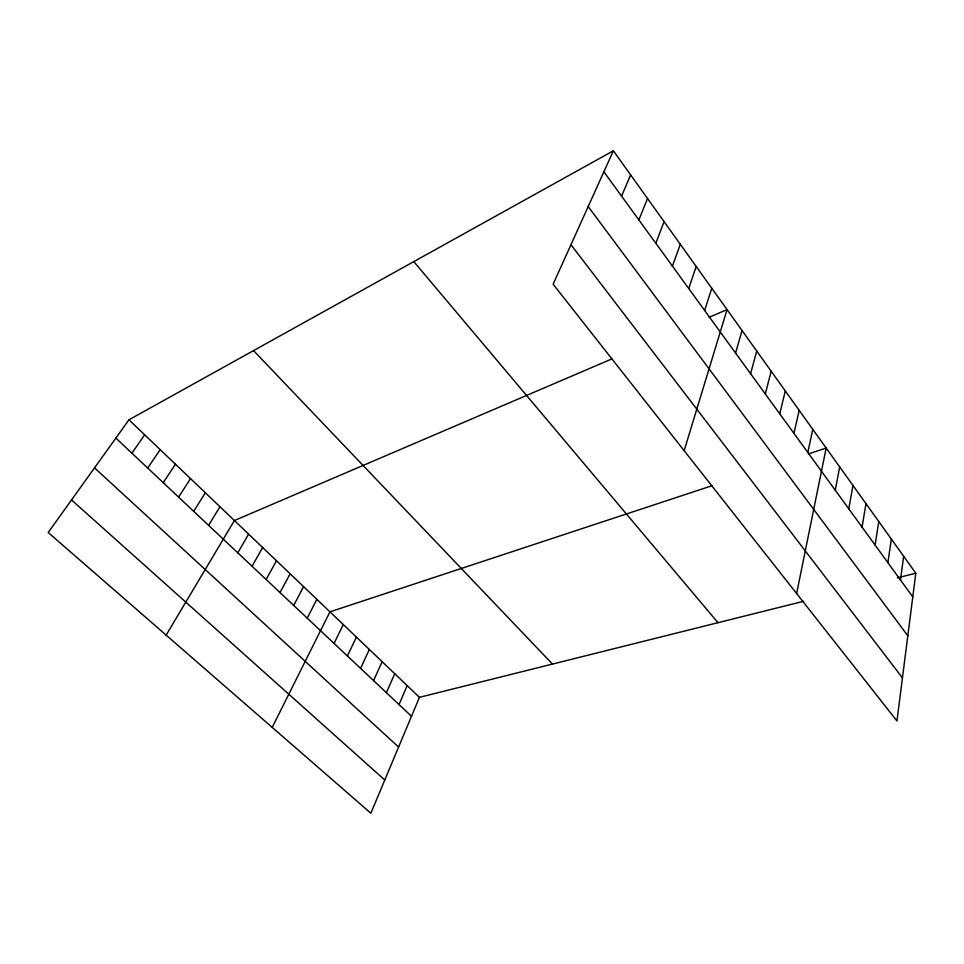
<?xml version="1.0" encoding="UTF-8"?>
<svg xmlns="http://www.w3.org/2000/svg" width="964" height="964" viewBox="0 0 964 964"><rect width="100%" height="100%" fill="white"/><g stroke="black" fill="none" stroke-linecap="round" stroke-linejoin="round"><path stroke-width="1.45" d="M915.8 573.231L896.954 720.976L553.119 284.235L613.369 150.782L915.8 573.231L897.315 577.858M900.448 579.942L903.678 556.312M887.88 562.651L891.351 539.081M875.095 545.046L878.782 521.536M862.057 527.103L865.997 503.666M848.778 508.835L852.971 485.47M835.258 490.218L839.692 466.925M796.626 593.535L826.172 448.043L808.435 453.899M807.82 452.465L812.797 429.366M793.926 433.33L799.18 410.339M779.756 413.833L785.299 390.95M765.32 393.963L771.164 371.188M750.595 373.695L756.74 351.053M735.58 353.029L742.051 330.532M684.163 450.682L727.073 309.601L709.143 317.277M704.648 310.456L711.794 288.26M688.706 288.525L696.201 266.498M672.438 266.136L680.307 244.29M655.833 243.277L664.088 221.624M638.879 219.949L647.531 198.5M803.59 601.295L419.448 697.334L370.863 813.218L48.2 532.514L128.959 419.798L613.369 150.782M621.575 196.126L630.625 174.894M399.024 704.564L407.169 685.609M386.383 692.658L394.734 673.728M373.574 680.608L382.13 661.678M360.584 668.377L369.345 649.471M347.414 655.99L356.391 637.096M334.062 643.422L343.268 624.552M272.21 727.398L329.953 611.827L712.336 485.615M307.215 618.153L316.855 599.319M293.707 605.44L303.576 586.63M280.018 592.559L290.128 573.773M266.136 579.485L276.475 560.747M252.05 566.242L262.654 547.528M237.783 552.806L248.628 534.128M166.145 635.119L234.397 520.548L612.285 358.753M208.61 525.356L219.973 506.763M193.716 511.342L205.344 492.785M178.593 497.111L190.511 478.614M163.253 482.675L175.46 464.226M147.697 468.022L160.181 449.634M131.899 453.164L144.684 434.824M71.529 499.954L384.781 780.009M94.508 467.877L398.59 747.076M115.861 438.078L411.508 716.3M128.959 419.798L419.448 697.334M253.556 350.607L552.468 664.076M413.809 261.606L717.987 622.696M570.965 244.711L902.449 677.885M588.185 206.561L907.823 635.77M603.886 171.785L912.775 596.909"/></g></svg>
